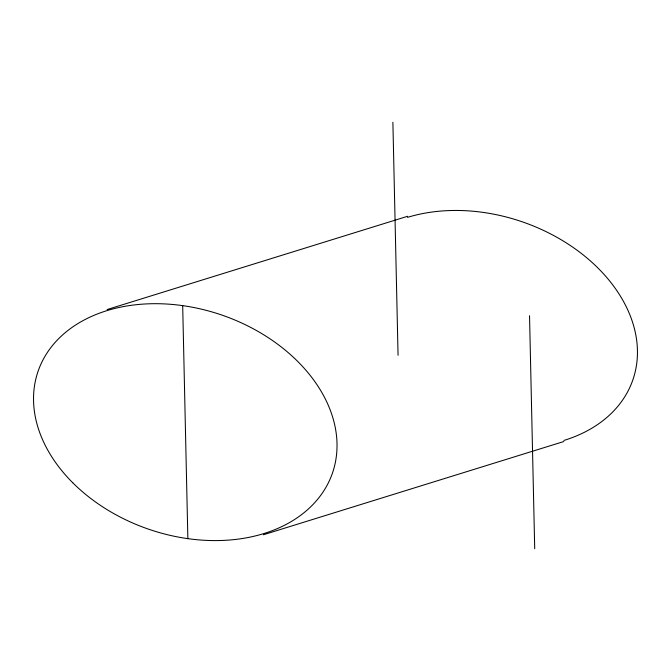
<?xml version="1.0" encoding="UTF-8"?>
<svg xmlns="http://www.w3.org/2000/svg" width="671" height="671" viewBox="0 0 671 671"><rect width="100%" height="100%" fill="white"/><g stroke="black" fill="none" stroke-linecap="round" stroke-linejoin="round"><path stroke-width="1.01" d="M107.15 309.524L407.582 216.288M263.401 534.762L563.841 441.518M529.528 315.714L534.712 548.727M392.887 122.273L398.062 355.286M182.688 305.632L187.863 538.654M407.498 217.362A155.731 113.147 19.1 0 1 615.752 289.058A155.731 113.147 19.1 0 1 563.892 440.444M72.753 482.759A155.739 113.156 19.1 0 0 329.713 479.966A155.739 113.156 19.1 0 0 153.357 303.703A155.739 113.156 19.1 0 0 72.753 482.759"/></g></svg>
